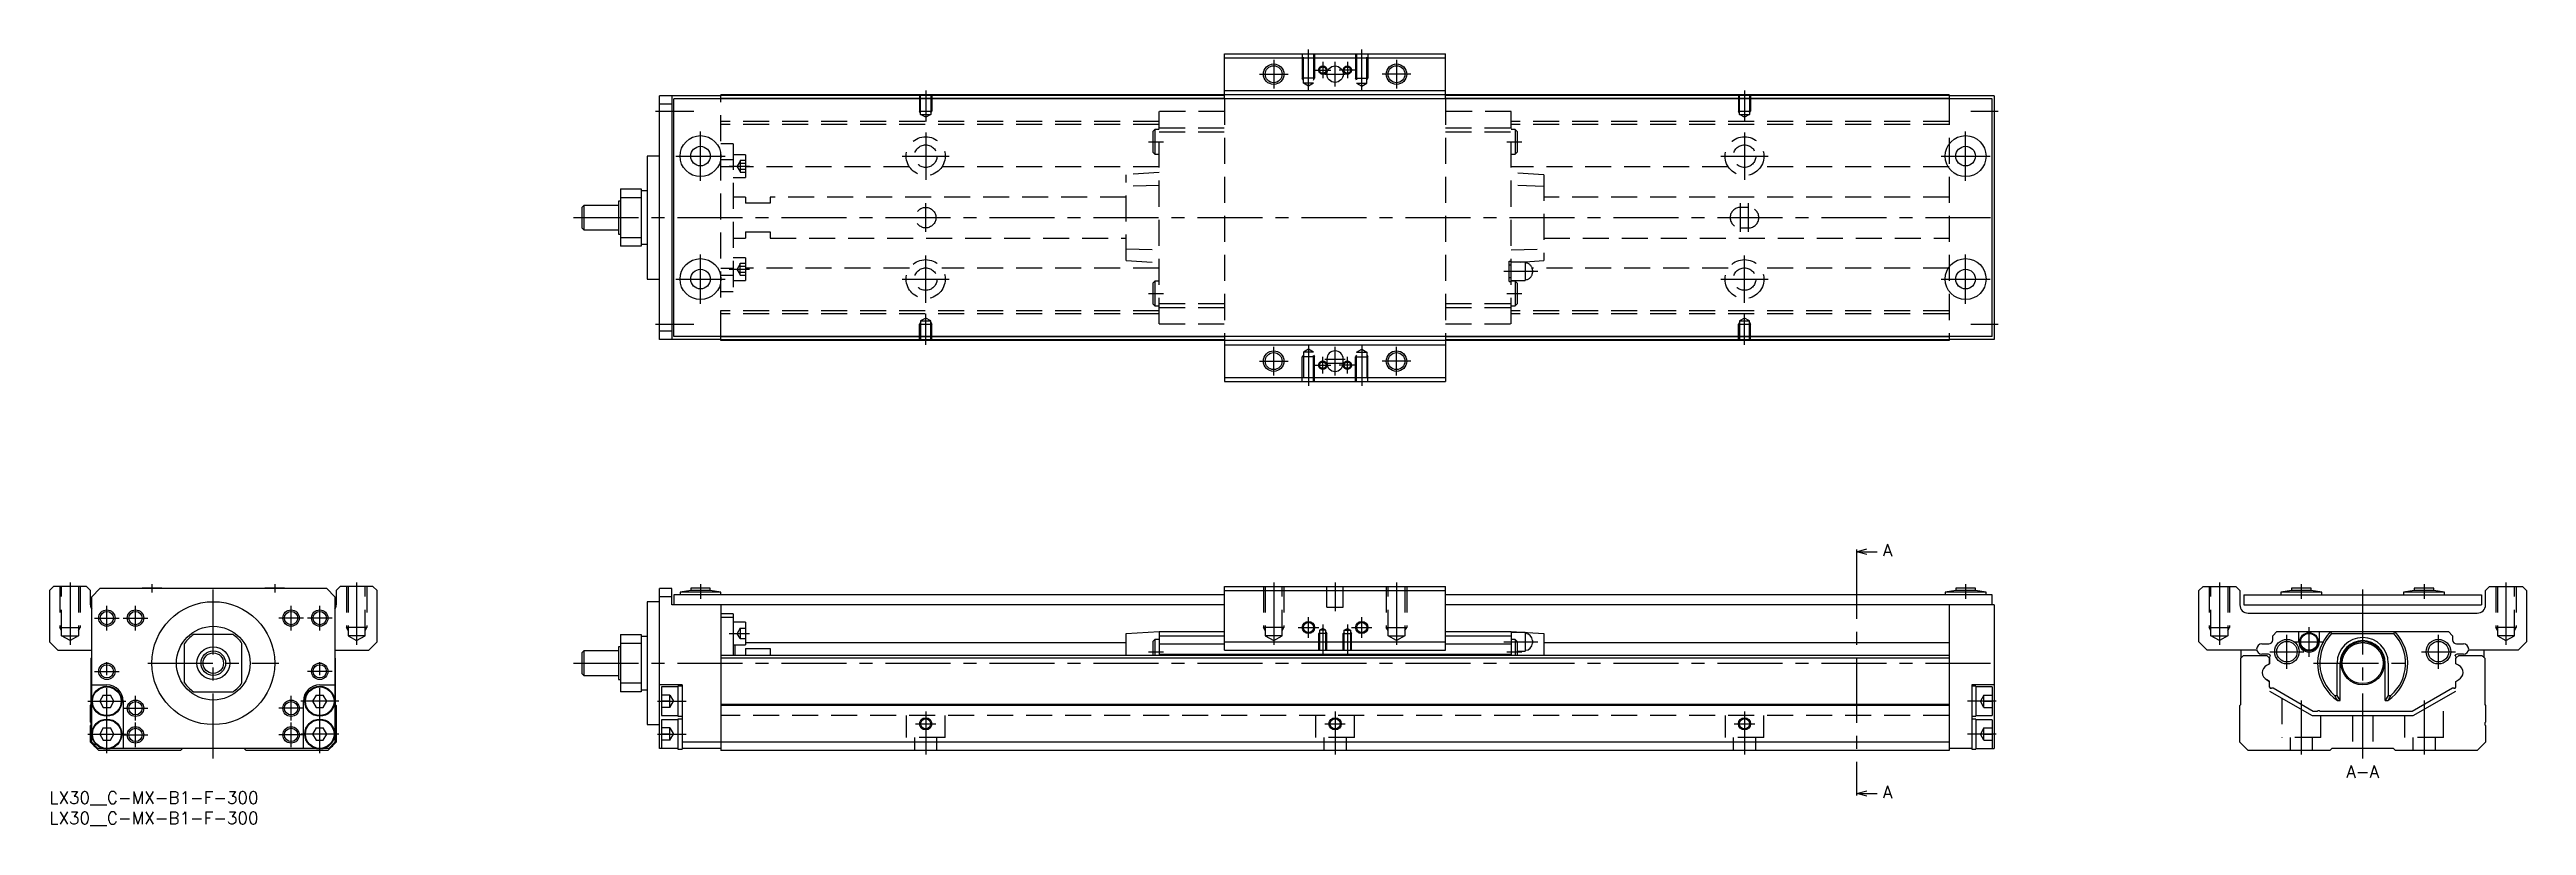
# Model space of a CAD drawing. Extents: x 0 to 605, y -8 to 181.
import ezdxf

# ---------------------------------------------------------------- set-up
doc = ezdxf.new("R2010")
doc.units = 0
doc.header["$LTSCALE"] = 0.5
doc.linetypes.add('CENTER', pattern=[50.8, 31.75, -6.35, 6.35, -6.35])
doc.linetypes.add('DASHED', pattern=[19.05, 12.7, -6.35])
for name, color, linetype in [('MSM_CENTER', 1, 'CENTER'), ('MSM_CONTINUOUS', 7, 'CONTINUOUS'), ('MSM_DASHED', 4, 'DASHED'), ('MSM_NARROW', 5, 'CONTINUOUS'), ('MSM_PART_NUMBER', 7, 'CONTINUOUS')]:
    doc.layers.add(name, color=color, linetype=linetype)
doc.styles.get("Standard").update_dxf_attribs({"font": 'txt.shx', "height": 3, "bigfont": 'bigfont.shx'})

# ---------------------------------------------------------------- blocks, each defined once
blk = doc.blocks.new('*U2')
at = {"layer": 'MSM_PART_NUMBER'}
blk.add_text('LX30__C-MX-B1-F-300', height=3, dxfattribs=at).set_placement((0, -3))
blk = doc.blocks.new('*U3')
at = {"layer": 'MSM_PART_NUMBER'}
blk.add_text('LX30__C-MX-B1-F-300', height=3, dxfattribs=at).set_placement((0, -8))

msp = doc.modelspace()

# ---------------------------------------------------------------- linework, layer by layer
at = {"layer": 'MSM_CENTER'}
for p, q in [((299, 178.5), (299, 171.5)), ((307.5, 171.09), (307.5, 181)), ((309, 176), (313, 176)), ((311, 178), (311, 174)), ((314, 172), (314, 178)), ((319, 176), (315, 176)), ((317, 178), (317, 174)), ((320.5, 171.09), (320.5, 181)), ((329, 178.5), (329, 171.5)), ((214, 171), (214, 163.49)), ((295.5, 175), (302.5, 175)), ((311.5, 175), (316.5, 175)), ((332.5, 175), (325.5, 175)), ((414, 171), (414, 163.49)), ((148, 166), (157.4, 166)), ((469.25, 166), (476, 166)), ((159, 149), (159, 161)), ((214, 160.75), (214, 149.25)), ((268.43, 158.5), (272.08, 158.5)), ((355.93, 158.5), (359.58, 158.5)), ((414, 160.75), (414, 149.25)), ((468, 149), (468, 161)), ((153, 155), (165, 155)), ((166, 152.55), (171, 152.55)), ((208.25, 155), (219.75, 155)), ((408.25, 155), (419.75, 155)), ((462, 155), (474, 155)), ((128, 140), (477, 140)), ((214, 136.5), (214, 143.5)), ((413, 136.5), (413, 143.5)), ((415, 136.5), (415, 143.5)), ((159, 119), (159, 131)), ((166, 127.44), (171, 127.44)), ((214, 119.25), (214, 130.75)), ((414, 119.25), (414, 130.75)), ((468, 119), (468, 131)), ((153, 125), (165, 125)), ((208.25, 125), (219.75, 125)), ((268.43, 121.5), (272.08, 121.5)), ((355.22, 126.9), (363.49, 126.9)), ((355.93, 121.5), (359.58, 121.5)), ((408.25, 125), (419.75, 125)), ((462, 125), (474, 125)), ((214, 109), (214, 116.51)), ((414, 109), (414, 116.51)), ((148, 114), (157.4, 114)), ((307.5, 108.91), (307.5, 99)), ((320.5, 108.91), (320.5, 99)), ((469.25, 114), (476, 114)), ((295.5, 105), (302.5, 105)), ((299, 101.5), (299, 108.5)), ((309, 104), (313, 104)), ((311, 102), (311, 106)), ((311.5, 105.5), (316.5, 105.5)), ((311.5, 104.5), (316.5, 104.5)), ((314, 101.5), (314, 108.5)), ((319, 104), (315, 104)), ((317, 102), (317, 106)), ((332.5, 105), (325.5, 105)), ((329, 101.5), (329, 108.5)), ((441.37, 58), (441.37, 0)), ((5, 51), (5, 35.81)), ((25, 50.6), (25, 48.5)), ((40, 8), (40, 51.5)), ((55, 50.6), (55, 48.5)), ((75, 51), (75, 35.81)), ((159, 50.6), (159, 47)), ((299, 51), (299, 35.81)), ((314, 51), (314, 44)), ((329, 51), (329, 35.81)), ((468, 50.6), (468, 47)), ((530, 51), (530, 35.81)), ((550, 50.6), (550, 47)), ((565, 8), (565, 51.5)), ((580, 50.6), (580, 47)), ((600, 51), (600, 35.81)), ((14, 39.3), (14, 45.3)), ((21, 39.3), (21, 45.3)), ((59, 39.3), (59, 45.3)), ((66, 39.3), (66, 45.3)), ((307.5, 37.5), (307.5, 42.5)), ((320.5, 37.5), (320.5, 42.5)), ((11, 42.3), (17, 42.3)), ((18, 42.3), (24, 42.3)), ((62, 42.3), (56, 42.3)), ((69, 42.3), (63, 42.3)), ((166, 38.55), (171, 38.55)), ((305, 40), (310, 40)), ((311, 40.76), (311, 33.5)), ((317, 40.76), (317, 33.5)), ((318, 40), (323, 40)), ((355.22, 36.5), (363.49, 36.5)), ((546.5, 29.95), (546.5, 38.25)), ((548.27, 36.5), (555.52, 36.5)), ((551.9, 32.88), (551.9, 40.12)), ((583.5, 29.95), (583.5, 38.25)), ((14, 9.35), (14, 32.3)), ((24, 31.3), (56, 31.3)), ((66, 9.35), (66, 32.3)), ((128, 31.3), (477, 31.3)), ((268.43, 34.1), (272.08, 34.1)), ((355.93, 34.1), (359.58, 34.1)), ((542.35, 34.1), (550.65, 34.1)), ((553, 31.3), (577, 31.3)), ((579.35, 34.1), (587.65, 34.1)), ((11, 29.3), (17, 29.3)), ((69, 29.3), (63, 29.3)), ((9.35, 22), (18.65, 22)), ((18, 20.3), (24, 20.3)), ((21, 17.3), (21, 23.3)), ((62, 20.3), (56, 20.3)), ((59, 17.3), (59, 23.3)), ((70.65, 22), (61.35, 22)), ((148.5, 22), (155.5, 22)), ((214, 19.5), (214, 9)), ((314, 19.5), (314, 9)), ((414, 19.5), (414, 9)), ((475.5, 22), (468.5, 22)), ((550, 22.18), (550, 9)), ((580, 22.18), (580, 9)), ((9.35, 14), (18.65, 14)), ((18, 13.8), (24, 13.8)), ((21, 10.8), (21, 16.8)), ((62, 13.8), (56, 13.8)), ((59, 10.8), (59, 16.8)), ((70.65, 14), (61.35, 14)), ((148.5, 14), (155.5, 14)), ((211.5, 16.5), (216.5, 16.5)), ((311.5, 16.5), (316.5, 16.5)), ((411.5, 16.5), (416.5, 16.5)), ((475.5, 14), (468.5, 14))]:
    msp.add_line(p, q, dxfattribs=at)
at = {"layer": 'MSM_CONTINUOUS'}
for p, q in [((287, 169), (287, 180)), ((287, 180), (341, 180)), ((287, 179), (341, 179)), ((341, 169), (341, 180)), ((164, 169.7), (149, 169.7)), ((149, 110.3), (149, 169.7)), ((152, 169.7), (152, 110.3)), ((464, 170), (164, 170)), ((164, 169), (164, 170)), ((287, 169.8), (164, 169.8)), ((287, 171), (341, 171)), ((464, 169.8), (341, 169.8)), ((464, 170), (464, 169)), ((475, 169.7), (464, 169.7)), ((475, 169.7), (475, 110.3)), ((152, 167.7), (149, 167.7)), ((152.5, 111), (152.5, 169)), ((474.5, 169), (152.5, 169)), ((287, 169.1), (164, 169.1)), ((464, 169.1), (341, 169.1)), ((474.5, 111), (474.5, 169)), ((146, 155), (146, 125)), ((149, 155), (146, 155)), ((139.5, 147), (144.5, 147)), ((139.5, 147), (139.5, 133)), ((144.5, 147), (144.5, 133)), ((146, 146.5), (144.5, 146.5)), ((130.5, 143), (130, 142.5)), ((130, 142.5), (130, 137.5)), ((130.5, 143), (130.5, 137)), ((139, 143), (130.5, 143)), ((139, 144), (139, 136)), ((139.5, 144), (139, 144)), ((144.5, 144.82), (139.5, 144.82)), ((130, 137.5), (130.5, 137)), ((130.5, 137), (139, 137)), ((139, 136), (139.5, 136)), ((139.5, 135.18), (144.5, 135.18)), ((144.5, 133.5), (146, 133.5)), ((144.5, 133), (139.5, 133)), ((146, 125), (149, 125)), ((152, 112.3), (149, 112.3)), ((164, 110.3), (149, 110.3)), ((474.5, 111), (152.5, 111)), ((164, 110), (164, 111)), ((287, 110.9), (164, 110.9)), ((287, 110.2), (164, 110.2)), ((464, 110), (164, 110)), ((287, 111), (287, 100)), ((287, 109), (341, 109)), ((341, 111), (341, 100)), ((464, 110.9), (341, 110.9)), ((464, 110.2), (341, 110.2)), ((464, 111), (464, 110)), ((475, 110.3), (464, 110.3)), ((312, 105.5), (312, 104.5)), ((316, 104.5), (316, 105.5)), ((287, 101), (341, 101)), ((287, 100), (341, 100)), ((441.37, 58.5), (443.87, 59.17)), ((441.37, 59), (441.37, 58)), ((443.87, 57.83), (441.37, 58.5)), ((441.37, 58.5), (446.38, 58.5)), ((1, 50), (0, 49)), ((0, 49), (0, 36.5)), ((9, 50), (1, 50)), ((10, 49), (9, 50)), ((10, 45.5), (10, 49)), ((12.3, 49.5), (10.3, 47.5)), ((67.7, 49.5), (12.3, 49.5)), ((22.6, 49.6), (22.6, 49.5)), ((27.4, 49.6), (22.6, 49.6)), ((27.4, 49.5), (27.4, 49.6)), ((52.6, 49.6), (52.6, 49.5)), ((57.4, 49.6), (52.6, 49.6)), ((57.4, 49.5), (57.4, 49.6)), ((69.7, 47.5), (67.7, 49.5)), ((71, 50), (70, 49)), ((70, 49), (70, 45.5)), ((79, 50), (71, 50)), ((80, 49), (79, 50)), ((80, 36.5), (80, 49)), ((149, 10.5), (149, 49.5)), ((152, 49.5), (149, 49.5)), ((152, 45.5), (152, 49.5)), ((156.6, 49), (154, 48.6)), ((154, 48.6), (154, 48)), ((164, 48.6), (154, 48.6)), ((156.6, 49.6), (156.6, 49)), ((161.4, 49.6), (156.6, 49.6)), ((161.4, 49), (156.6, 49)), ((161.4, 49), (161.4, 49.6)), ((164, 48.6), (161.4, 49)), ((164, 48), (164, 48.6)), ((287, 50), (341, 50)), ((287, 34.5), (287, 50)), ((287, 49), (341, 49)), ((341, 34.5), (341, 50)), ((465.6, 49), (463, 48.6)), ((463, 48.6), (463, 48)), ((473, 48.6), (463, 48.6)), ((465.6, 49.6), (465.6, 49)), ((470.4, 49.6), (465.6, 49.6)), ((470.4, 49), (465.6, 49)), ((470.4, 49), (470.4, 49.6)), ((473, 48.6), (470.4, 49)), ((473, 48), (473, 48.6)), ((525, 49), (526, 50)), ((525, 36.5), (525, 49)), ((526, 50), (534, 50)), ((534, 50), (535, 49)), ((535, 49), (535, 45.5)), ((547.6, 49), (545, 48.6)), ((545, 48.6), (545, 48)), ((555, 48.6), (545, 48.6)), ((552.4, 49.6), (547.6, 49.6)), ((547.6, 49.6), (547.6, 49)), ((552.4, 49), (547.6, 49)), ((552.4, 49), (552.4, 49.6)), ((555, 48.6), (552.4, 49)), ((555, 48), (555, 48.6)), ((577.6, 49), (575, 48.6)), ((585, 48.6), (575, 48.6)), ((575, 48.6), (575, 48)), ((582.4, 49.6), (577.6, 49.6)), ((577.6, 49.6), (577.6, 49)), ((582.4, 49), (577.6, 49)), ((582.4, 49), (582.4, 49.6)), ((585, 48.6), (582.4, 49)), ((585, 48), (585, 48.6)), ((595, 49), (596, 50)), ((595, 45.5), (595, 49)), ((596, 50), (604, 50)), ((604, 50), (605, 49)), ((605, 49), (605, 36.5)), ((10.3, 12), (10.3, 47.5)), ((69.7, 47.5), (69.7, 12)), ((149, 46.3), (146, 46.3)), ((146, 46.3), (146, 16.3)), ((152, 47.5), (149, 47.5)), ((287, 45.5), (152, 45.5)), ((152.5, 48), (152.5, 45.5)), ((287, 48), (152.5, 48)), ((164, 45.5), (164, 10)), ((167, 43.3), (164, 43.3)), ((167, 42.45), (164, 42.45)), ((167, 43.3), (167, 33.2)), ((474.5, 48), (341, 48)), ((475, 45.5), (341, 45.5)), ((464, 45.5), (464, 10)), ((474.5, 45.5), (474.5, 48)), ((475, 45.5), (475, 10.5)), ((536, 48), (594, 48)), ((536, 48), (536, 45.5)), ((536, 45.5), (594, 45.5)), ((537, 43.5), (593, 43.5)), ((594, 48), (594, 45.5)), ((0, 36.5), (2, 34.5)), ((44.82, 38.3), (35.18, 38.3)), ((78, 34.5), (80, 36.5)), ((139.5, 38.3), (144.5, 38.3)), ((139.5, 38.3), (139.5, 24.3)), ((144.5, 38.3), (144.5, 24.3)), ((146, 37.8), (144.5, 37.8)), ((170, 41.3), (167, 41.3)), ((170, 41.3), (170, 35.8)), ((263, 38.5), (271, 39)), ((263, 33.2), (263, 38.5)), ((270, 37.1), (269.5, 36.6)), ((269.5, 36.6), (269.5, 33.2)), ((271, 37.1), (270, 37.1)), ((270, 37.1), (270, 33.2)), ((271, 39), (287, 39)), ((271, 39), (271, 33.2)), ((271, 38), (287, 38)), ((287, 36.5), (341, 36.5)), ((341, 39), (357, 39)), ((341, 38), (357, 38)), ((357, 39), (365, 38.5)), ((357, 39), (357, 33.2)), ((360.45, 38.75), (357, 38.75)), ((358, 37.1), (357, 37.1)), ((358.5, 36.6), (358, 37.1)), ((358, 37.1), (358, 33.2)), ((358.5, 36.6), (358.5, 33.2)), ((360.45, 38.75), (360.45, 34.25)), ((362.2, 36.8), (362.2, 36.2)), ((365, 38.5), (365, 33.2)), ((527, 34.5), (525, 36.5)), ((543.05, 38), (544.05, 39)), ((543.05, 37), (543.05, 38)), ((544.05, 39), (585.95, 39)), ((549.4, 36.5), (549.4, 39)), ((554.4, 39), (554.4, 36.5)), ((557.14, 39), (557.4, 38.5)), ((557.4, 38.5), (572.6, 38.5)), ((572.6, 38.5), (572.86, 39)), ((585.95, 39), (586.95, 38)), ((586.95, 38), (586.95, 37)), ((605, 36.5), (603, 34.5)), ((2, 34.5), (10.3, 34.5)), ((10.2, 32.5), (10.3, 32.6)), ((10.2, 21.2), (10.2, 32.5)), ((33, 26.48), (33, 36.12)), ((47, 26.48), (47, 36.12)), ((69.7, 34.5), (78, 34.5)), ((69.7, 32.6), (69.8, 32.5)), ((69.8, 32.5), (69.8, 21.2)), ((130.5, 34.3), (130, 33.8)), ((130, 33.8), (130, 28.8)), ((139, 34.3), (130.5, 34.3)), ((130.5, 34.3), (130.5, 28.3)), ((139.5, 35.3), (139, 35.3)), ((139, 35.3), (139, 27.3)), ((144.5, 36.12), (139.5, 36.12)), ((464, 33.2), (164, 33.2)), ((464, 32.5), (164, 32.5)), ((167, 35.8), (170, 35.8)), ((167.5, 33.2), (167.5, 35.8)), ((170, 36.3), (263, 36.3)), ((170, 34.87), (176, 34.87)), ((170, 34.87), (170, 33.2)), ((176, 34.87), (176, 33.2)), ((271, 36), (287, 36)), ((271, 33.5), (357, 33.5)), ((287, 34.5), (341, 34.5)), ((341, 36), (357, 36)), ((358.5, 34.25), (360.45, 34.25)), ((365, 36.3), (464, 36.3)), ((539.13, 34.5), (527, 34.5)), ((535.2, 32.5), (535.9, 33.2)), ((535.2, 21.2), (535.2, 32.5)), ((535.3, 32.6), (535.3, 34.5)), ((535.9, 33.2), (541.55, 33.2)), ((540.35, 36), (542.05, 36)), ((541.75, 33.5), (540.35, 33.5)), ((542.25, 31.15), (541.5, 30.72)), ((541.55, 33.2), (542.25, 32.5)), ((541.55, 33.2), (542.25, 32.5)), ((541.6, 30.78), (542.25, 31.15)), ((542.2, 32.55), (542.2, 32.7)), ((542.25, 32.5), (542.2, 32.55)), ((542.25, 31.15), (542.25, 32.5)), ((542.25, 32.5), (542.25, 31.15)), ((558.74, 23.45), (558.74, 31.3)), ((559.5, 22.2), (559.5, 31.3)), ((570.5, 22.2), (570.5, 31.3)), ((571.26, 31.3), (571.26, 23.45)), ((587.75, 32.5), (588.45, 33.2)), ((587.75, 32.5), (588.45, 33.2)), ((587.75, 31.15), (587.75, 32.5)), ((588.4, 30.78), (587.75, 31.15)), ((587.8, 32.7), (587.8, 32.55)), ((587.95, 36), (589.65, 36)), ((589.65, 33.5), (588.25, 33.5)), ((588.4, 30.78), (588.49, 30.73)), ((588.45, 33.2), (594.1, 33.2)), ((603, 34.5), (590.87, 34.5)), ((594.1, 33.2), (594.8, 32.5)), ((594.7, 32.6), (594.7, 34.5)), ((594.8, 32.5), (594.8, 21.2)), ((10.3, 26), (14, 26)), ((35.18, 24.3), (44.82, 24.3)), ((66, 26), (69.7, 26)), ((130, 28.8), (130.5, 28.3)), ((130.5, 28.3), (139, 28.3)), ((139, 27.3), (139.5, 27.3)), ((139.5, 26.48), (144.5, 26.48)), ((144.5, 24.3), (139.5, 24.3)), ((144.5, 24.8), (146, 24.8)), ((154.5, 26), (149, 26)), ((153.5, 25.5), (149.5, 25.5)), ((149.5, 25.5), (149.5, 18.5)), ((154.5, 25.65), (153.5, 25.65)), ((153.5, 25.65), (153.5, 18.35)), ((154.5, 26), (154.5, 10.35)), ((475, 26), (469.5, 26)), ((469.5, 26), (469.5, 10.35)), ((470.5, 25.65), (469.5, 25.65)), ((470.5, 25.65), (470.5, 18.35)), ((474.5, 25.5), (470.5, 25.5)), ((474.5, 25.5), (474.5, 18.5)), ((542.25, 26.85), (541.5, 27.28)), ((541.6, 27.22), (542.25, 26.85)), ((542.25, 25.45), (542.25, 26.85)), ((542.25, 24.5), (552.64, 18.5)), ((543.1, 25.16), (542.7, 25.16)), ((552.91, 19.5), (543.1, 25.16)), ((586.9, 25.16), (577.09, 19.5)), ((577.36, 18.5), (587.75, 24.5)), ((587.3, 25.16), (586.9, 25.16)), ((587.75, 26.85), (588.5, 27.28)), ((587.75, 25.45), (587.75, 26.85)), ((10, 21), (10.2, 21.2)), ((10, 16.9), (10, 21)), ((13.13, 23.5), (12.27, 22)), ((12.27, 22), (13.13, 20.5)), ((13.13, 23.5), (14.87, 23.5)), ((13.13, 20.5), (14.87, 20.5)), ((15.73, 22), (14.87, 23.5)), ((14.87, 20.5), (15.73, 22)), ((18, 22), (18, 10.5)), ((62, 10.5), (62, 22)), ((65.13, 23.5), (64.27, 22)), ((64.27, 22), (65.13, 20.5)), ((65.13, 23.5), (66.87, 23.5)), ((65.13, 20.5), (66.87, 20.5)), ((67.73, 22), (66.87, 23.5)), ((66.87, 20.5), (67.73, 22)), ((69.8, 21.2), (70, 21)), ((70, 21), (70, 12)), ((149.5, 18.5), (153.5, 18.5)), ((153.5, 18.35), (154.5, 18.35)), ((464, 21.2), (164, 21.2)), ((464, 21), (164, 21)), ((469.5, 18.35), (470.5, 18.35)), ((470.5, 18.5), (474.5, 18.5)), ((535, 21), (535.2, 21.2)), ((535, 12), (535, 21)), ((552.64, 18.5), (577.36, 18.5)), ((553.85, 19.5), (552.91, 19.5)), ((577.09, 19.5), (554.65, 19.5)), ((558.07, 23.45), (558.74, 23.45)), ((559.5, 22.2), (558.74, 23.45)), ((558.82, 22.2), (559.5, 22.2)), ((571.26, 23.45), (570.5, 22.2)), ((570.5, 22.2), (571.18, 22.2)), ((571.26, 23.45), (571.93, 23.45)), ((594.8, 21.2), (595, 21)), ((595, 21), (595, 16.9)), ((10, 12), (10, 16.1)), ((13.13, 15.5), (12.27, 14)), ((12.27, 14), (13.13, 12.5)), ((13.13, 15.5), (14.87, 15.5)), ((13.13, 12.5), (14.87, 12.5)), ((15.73, 14), (14.87, 15.5)), ((14.87, 12.5), (15.73, 14)), ((65.13, 15.5), (64.27, 14)), ((64.27, 14), (65.13, 12.5)), ((65.13, 15.5), (66.87, 15.5)), ((65.13, 12.5), (66.87, 12.5)), ((67.73, 14), (66.87, 15.5)), ((66.87, 12.5), (67.73, 14)), ((146, 16.3), (149, 16.3)), ((153.5, 17.5), (149.5, 17.5)), ((149.5, 17.5), (149.5, 10.5)), ((154.5, 17.65), (153.5, 17.65)), ((153.5, 17.65), (153.5, 10.35)), ((470.5, 17.65), (469.5, 17.65)), ((470.5, 17.65), (470.5, 10.35)), ((474.5, 17.5), (470.5, 17.5)), ((474.5, 17.5), (474.5, 10.5)), ((595, 16.1), (595, 12)), ((12, 10), (10, 12)), ((11.8, 10.5), (10.3, 12)), ((12.96, 10.5), (11.8, 10.5)), ((32, 10), (12, 10)), ((64.96, 10.5), (15.04, 10.5)), ((32.5, 10.5), (32, 10)), ((48, 10), (47.5, 10.5)), ((68, 10), (48, 10)), ((68.2, 10.5), (67.04, 10.5)), ((70, 12), (68, 10)), ((69.7, 12), (68.2, 10.5)), ((153.5, 10.5), (149, 10.5)), ((153.5, 10.35), (154.5, 10.35)), ((464, 12), (154.5, 12)), ((164, 10.5), (154.5, 10.5)), ((464, 10), (164, 10)), ((469.5, 10.5), (464, 10.5)), ((469.5, 10.35), (470.5, 10.35)), ((470.5, 10.5), (475, 10.5)), ((537, 10), (535, 12)), ((557, 10), (537, 10)), ((557.5, 10.5), (557, 10)), ((572.5, 10.5), (557.5, 10.5)), ((573, 10), (572.5, 10.5)), ((593, 10), (573, 10)), ((595, 12), (593, 10)), ((441.37, -0.5), (443.87, 0.17)), ((441.37, 0), (441.37, -1)), ((443.87, -1.17), (441.37, -0.5)), ((441.37, -0.5), (446.38, -0.5))]:
    msp.add_line(p, q, dxfattribs=at)
for centre, radius in [((299, 175), 2.07), ((314, 175), 2), ((329, 175), 2.07), ((159, 155), 5), ((159, 155), 2.4), ((468, 155), 5), ((468, 155), 2.4), ((159, 125), 5), ((159, 125), 2.4), ((468, 125), 5), ((468, 125), 2.4), ((299, 105), 2.07), ((329, 105), 2.07), ((14, 42.3), 1.62), ((21, 42.3), 1.62), ((40, 31.3), 15), ((59, 42.3), 1.62), ((66, 42.3), 1.62), ((40, 31.3), 9), ((307.5, 40), 1.23), ((320.5, 40), 1.23), ((546.5, 34.1), 3), ((546.5, 34.1), 2.5), ((551.9, 36.5), 2.25), ((551.9, 36.5), 2.05), ((565, 31.3), 5.3), ((565, 31.3), 5), ((583.5, 34.1), 3), ((583.5, 34.1), 2.5), ((14, 29.3), 1.62), ((40, 31.3), 4), ((40, 31.3), 3), ((40, 31.3), 2.5), ((66, 29.3), 1.62), ((14, 22), 3.65), ((14, 22), 3.5), ((66, 22), 3.65), ((66, 22), 3.5), ((21, 20.3), 1.62), ((59, 20.3), 1.62), ((14, 14), 3.65), ((14, 14), 3.5), ((21, 13.8), 1.62), ((59, 13.8), 1.62), ((66, 14), 3.65), ((66, 14), 3.5), ((214, 16.5), 1.23), ((314, 16.5), 1.23), ((414, 16.5), 1.23)]:
    msp.add_circle(centre, radius, dxfattribs=at)
for centre, radius, start, end in [((314, 105.5), 2, 0, 180), ((314, 104.5), 2, 180, 0), ((12, 45.5), 2, 180, 211.78833), ((68, 45.5), 2, 328.21167, 0), ((537, 45.5), 2, 180, 270), ((593, 45.5), 2, 270, 0), ((40, 31.3), 8.5, 124.56032, 145.43968), ((40, 31.3), 8.5, 34.56032, 55.43968), ((360.45, 36.8), 1.75, 0, 90), ((542.05, 37), 1, 270, 0), ((551.9, 36.5), 2.5, 180, 0), ((565, 31.3), 11, 135.573, 235.81959), ((565, 31.3), 10.47, 136.57129, 228.55525), ((565, 31.3), 6.26, 0, 180), ((565, 31.3), 5.5, 0, 180), ((565, 31.3), 11, 304.18041, 44.427), ((565, 31.3), 10.47, 311.44475, 43.42871), ((587.95, 37), 1, 180, 270), ((360.45, 36.2), 1.75, 270, 0), ((540.35, 34.75), 1.25, 90, 270), ((542.65, 28.85), 2.2, 121.45533, 176.01903), ((542.65, 28.85), 2.2, 121.38869, 134.53306), ((541.75, 32.5), 1, 41.23398, 90), ((542.7, 32.7), 0.5, 113.32535, 180), ((588.25, 32.5), 1, 90, 138.76602), ((587.3, 32.7), 0.5, 0, 66.67465), ((587.35, 28.85), 2.2, 3.98097, 61.45517), ((589.65, 34.75), 1.25, 270, 90), ((14, 22), 4, 0, 90), ((40, 31.3), 8.5, 214.56032, 235.43968), ((40, 31.3), 8.5, 304.56032, 325.43968), ((66, 22), 4, 90, 180), ((542.65, 29.15), 2.2, 183.98097, 241.45517), ((542.7, 25.66), 0.5, 205.84193, 270), ((587.3, 25.66), 0.5, 270, 334.15807), ((587.35, 29.15), 2.2, 301.45533, 356.01903), ((554.25, 19.2), 0.5, 36.8699, 143.1301), ((566, 27.35), 8.83, 206.14749, 215.62533), ((564, 27.35), 8.84, 324.37545, 333.85173), ((9.7, 16.5), 0.5, 306.8699, 53.1301), ((595.3, 16.5), 0.5, 126.8699, 233.1301), ((12.3, 12.5), 2, 216.8699, 233.1301), ((67.7, 12.5), 2, 306.8699, 323.1301)]:
    msp.add_arc(centre, radius, start, end, dxfattribs=at)
at = {"layer": 'MSM_DASHED'}
for p, q in [((306, 180), (306, 174)), ((306.27, 172.8), (306.27, 180)), ((308.73, 180), (308.73, 172.8)), ((309, 180), (309, 174)), ((319, 180), (319, 174)), ((319.27, 180), (319.27, 172.8)), ((321.73, 172.8), (321.73, 180)), ((322, 180), (322, 174)), ((212.5, 170), (212.5, 166)), ((212.77, 165.2), (212.77, 170)), ((215.23, 170), (215.23, 165.2)), ((215.5, 170), (215.5, 166)), ((309, 174), (306, 174)), ((306.27, 173.53), (306, 174)), ((308.73, 172.8), (306.27, 172.8)), ((307.5, 172.09), (306.27, 172.8)), ((308.73, 172.8), (307.5, 172.09)), ((308.73, 173.53), (309, 174)), ((319, 174), (322, 174)), ((319.27, 173.53), (319, 174)), ((319.27, 172.8), (321.73, 172.8)), ((319.27, 172.8), (320.5, 172.09)), ((320.5, 172.09), (321.73, 172.8)), ((321.73, 173.53), (322, 174)), ((412.5, 170), (412.5, 166)), ((412.77, 165.2), (412.77, 170)), ((415.23, 170), (415.23, 165.2)), ((415.5, 170), (415.5, 166)), ((164, 111), (164, 169)), ((271, 163.45), (164, 163.45)), ((212.77, 165.53), (212.5, 166)), ((212.5, 166), (215.5, 166)), ((212.77, 165.2), (215.23, 165.2)), ((214, 164.49), (212.77, 165.2)), ((215.23, 165.2), (214, 164.49)), ((215.23, 165.53), (215.5, 166)), ((287, 165.9), (271, 165.9)), ((271, 114.1), (271, 165.9)), ((287, 169), (287, 111)), ((341, 169), (341, 111)), ((357, 165.9), (341, 165.9)), ((357, 114.1), (357, 165.9)), ((464, 163.45), (357, 163.45)), ((412.77, 165.53), (412.5, 166)), ((412.5, 166), (415.5, 166)), ((412.77, 165.2), (415.23, 165.2)), ((414, 164.49), (412.77, 165.2)), ((415.23, 165.2), (414, 164.49)), ((415.23, 165.53), (415.5, 166)), ((464, 169), (464, 111)), ((271, 162.75), (164, 162.75)), ((167, 158), (164, 158)), ((167, 158), (167, 122)), ((270, 161.5), (269.5, 161)), ((269.5, 161), (269.5, 156)), ((270, 161.5), (270, 155.5)), ((271, 161.5), (270, 161.5)), ((271, 161.95), (287, 161.95)), ((271, 160.95), (287, 160.95)), ((341, 161.95), (357, 161.95)), ((341, 160.95), (357, 160.95)), ((464, 162.75), (357, 162.75)), ((358, 161.5), (357, 161.5)), ((358.5, 161), (358, 161.5)), ((358, 161.5), (358, 155.5)), ((358.5, 161), (358.5, 156)), ((167, 154.13), (164, 154.13)), ((167, 152.38), (164, 152.38)), ((170, 155.3), (167, 155.3)), ((168.7, 153.8), (167.98, 152.55)), ((168.7, 151.3), (167.98, 152.55)), ((168.7, 154), (170, 154)), ((168.7, 154), (168.7, 151.11)), ((168.7, 153.28), (170, 153.28)), ((168.7, 151.83), (170, 151.83)), ((170, 155.3), (170, 149.8)), ((210.05, 152.36), (170, 152.36)), ((271, 152.36), (217.95, 152.36)), ((269.5, 156), (270, 155.5)), ((270, 155.5), (271, 155.5)), ((357, 155.5), (358, 155.5)), ((410.05, 152.36), (357, 152.36)), ((358, 155.5), (358.5, 156)), ((464, 152.36), (417.95, 152.36)), ((167, 149.8), (170, 149.8)), ((168.7, 151.11), (170, 151.11)), ((271, 151), (263, 150.47)), ((263, 129.53), (263, 150.47)), ((271, 147.86), (263, 147.6)), ((365, 150.47), (357, 151)), ((365, 147.6), (357, 147.86)), ((365, 150.47), (365, 129.53)), ((170, 145), (167, 145)), ((170, 145), (170, 143.5)), ((176, 143.5), (170, 143.5)), ((176, 145), (176, 143.5)), ((263, 145), (176, 145)), ((464, 145), (365, 145)), ((415, 142.5), (413, 142.5)), ((167, 135), (170, 135)), ((170, 136.5), (176, 136.5)), ((170, 136.5), (170, 135)), ((176, 136.5), (176, 135)), ((176, 135), (263, 135)), ((365, 135), (464, 135)), ((413, 137.5), (415, 137.5)), ((167, 127.62), (164, 127.62)), ((170, 130.19), (167, 130.19)), ((168.7, 128.69), (167.98, 127.44)), ((168.7, 126.19), (167.98, 127.44)), ((168.7, 128.89), (170, 128.89)), ((168.7, 126), (168.7, 128.89)), ((168.7, 128.17), (170, 128.17)), ((170, 130.19), (170, 124.69)), ((210.05, 127.64), (170, 127.64)), ((271, 127.64), (217.95, 127.64)), ((263, 132.4), (271, 132.14)), ((263, 129.53), (271, 129)), ((356.5, 129.4), (357, 129.4)), ((356.5, 124.4), (356.5, 129.4)), ((357, 128.4), (356.5, 128.4)), ((357, 132.14), (365, 132.4)), ((360.45, 129.15), (357, 129.15)), ((359.26, 129.15), (365, 129.53)), ((360.45, 129.15), (360.45, 124.65)), ((410.05, 127.64), (362.14, 127.64)), ((362.2, 127.2), (362.2, 126.6)), ((464, 127.64), (417.95, 127.64)), ((167, 125.87), (164, 125.87)), ((164, 122), (167, 122)), ((167, 124.69), (170, 124.69)), ((168.7, 126.72), (170, 126.72)), ((168.7, 126), (170, 126)), ((270, 124.5), (269.5, 124)), ((269.5, 124), (269.5, 119)), ((270, 124.5), (270, 118.5)), ((271, 124.5), (270, 124.5)), ((356.5, 125.4), (357, 125.4)), ((356.5, 124.4), (357, 124.4)), ((357, 124.65), (360.45, 124.65)), ((358, 124.5), (357, 124.5)), ((358.5, 124), (358, 124.5)), ((358, 124.5), (358, 118.5)), ((358.5, 124), (358.5, 119)), ((271, 117.25), (164, 117.25)), ((271, 116.55), (164, 116.55)), ((214, 115.51), (212.77, 114.8)), ((215.23, 114.8), (214, 115.51)), ((269.5, 119), (270, 118.5)), ((270, 118.5), (271, 118.5)), ((271, 119.05), (287, 119.05)), ((271, 118.05), (287, 118.05)), ((341, 119.05), (357, 119.05)), ((341, 118.05), (357, 118.05)), ((357, 118.5), (358, 118.5)), ((464, 117.25), (357, 117.25)), ((464, 116.55), (357, 116.55)), ((358, 118.5), (358.5, 119)), ((414, 115.51), (412.77, 114.8)), ((415.23, 114.8), (414, 115.51)), ((212.77, 114.47), (212.5, 114)), ((212.5, 110), (212.5, 114)), ((212.5, 114), (215.5, 114)), ((212.77, 114.8), (212.77, 110)), ((212.77, 114.8), (215.23, 114.8)), ((215.23, 110), (215.23, 114.8)), ((215.23, 114.47), (215.5, 114)), ((215.5, 110), (215.5, 114)), ((271, 114.1), (287, 114.1)), ((341, 114.1), (357, 114.1)), ((412.77, 114.47), (412.5, 114)), ((412.5, 110), (412.5, 114)), ((412.5, 114), (415.5, 114)), ((412.77, 114.8), (412.77, 110)), ((412.77, 114.8), (415.23, 114.8)), ((415.23, 110), (415.23, 114.8)), ((415.23, 114.47), (415.5, 114)), ((415.5, 110), (415.5, 114)), ((306.27, 106.47), (306, 106)), ((309, 106), (306, 106)), ((306, 100), (306, 106)), ((307.5, 107.91), (306.27, 107.2)), ((306.27, 107.2), (306.27, 100)), ((308.73, 107.2), (306.27, 107.2)), ((308.73, 107.2), (307.5, 107.91)), ((308.73, 100), (308.73, 107.2)), ((308.73, 106.47), (309, 106)), ((309, 100), (309, 106)), ((319.27, 106.47), (319, 106)), ((319, 100), (319, 106)), ((319, 106), (322, 106)), ((319.27, 107.2), (320.5, 107.91)), ((319.27, 100), (319.27, 107.2)), ((319.27, 107.2), (321.73, 107.2)), ((320.5, 107.91), (321.73, 107.2)), ((321.73, 107.2), (321.73, 100)), ((321.73, 106.47), (322, 106)), ((322, 100), (322, 106)), ((2.5, 50), (2.5, 40)), ((2.93, 38), (2.93, 50)), ((7.07, 50), (7.07, 38)), ((7.5, 50), (7.5, 40)), ((72.5, 50), (72.5, 40)), ((72.93, 50), (72.93, 38)), ((77.07, 38), (77.07, 50)), ((77.5, 50), (77.5, 40)), ((296.5, 50), (296.5, 40)), ((296.93, 50), (296.93, 38)), ((301.07, 38), (301.07, 50)), ((301.5, 50), (301.5, 40)), ((312, 45), (312, 50)), ((316, 45), (316, 50)), ((326.5, 50), (326.5, 40)), ((326.93, 38), (326.93, 50)), ((331.07, 50), (331.07, 38)), ((331.5, 50), (331.5, 40)), ((527.5, 50), (527.5, 40)), ((527.93, 38), (527.93, 50)), ((532.07, 50), (532.07, 38)), ((532.5, 50), (532.5, 40)), ((597.5, 50), (597.5, 40)), ((597.93, 50), (597.93, 38)), ((602.07, 38), (602.07, 50)), ((602.5, 50), (602.5, 40)), ((312, 45), (316, 45)), ((2.5, 40), (7.5, 40)), ((2.93, 39.25), (2.5, 40)), ((5, 36.81), (2.93, 38)), ((2.93, 38), (7.07, 38)), ((7.07, 38), (5, 36.81)), ((7.07, 39.25), (7.5, 40)), ((77.5, 40), (72.5, 40)), ((72.93, 39.25), (72.5, 40)), ((72.93, 38), (75, 36.81)), ((77.07, 38), (72.93, 38)), ((75, 36.81), (77.07, 38)), ((77.07, 39.25), (77.5, 40)), ((168.7, 39.8), (167.98, 38.55)), ((168.7, 37.3), (167.98, 38.55)), ((168.7, 39.8), (170, 39.8)), ((168.7, 39.8), (168.7, 37.3)), ((168.7, 38.55), (170, 38.55)), ((168.7, 37.3), (170, 37.3)), ((301.5, 40), (296.5, 40)), ((296.93, 39.25), (296.5, 40)), ((301.07, 38), (296.93, 38)), ((296.93, 38), (299, 36.81)), ((299, 36.81), (301.07, 38)), ((301.07, 39.25), (301.5, 40)), ((310.22, 38.87), (310, 38.5)), ((312, 38.5), (310, 38.5)), ((310, 34.5), (310, 38.5)), ((311, 39.76), (310.22, 39.31)), ((311.78, 39.31), (310.22, 39.31)), ((310.22, 39.31), (310.22, 34.5)), ((311.78, 39.31), (311, 39.76)), ((311.78, 34.5), (311.78, 39.31)), ((311.78, 38.87), (312, 38.5)), ((312, 34.5), (312, 38.5)), ((316.22, 38.87), (316, 38.5)), ((316, 34.5), (316, 38.5)), ((316, 38.5), (318, 38.5)), ((316.22, 39.31), (317, 39.76)), ((316.22, 39.31), (317.78, 39.31)), ((316.22, 34.5), (316.22, 39.31)), ((317, 39.76), (317.78, 39.31)), ((317.78, 39.31), (317.78, 34.5)), ((317.78, 38.87), (318, 38.5)), ((318, 34.5), (318, 38.5)), ((326.5, 40), (331.5, 40)), ((326.93, 39.25), (326.5, 40)), ((326.93, 38), (331.07, 38)), ((329, 36.81), (326.93, 38)), ((331.07, 38), (329, 36.81)), ((331.07, 39.25), (331.5, 40)), ((527.5, 40), (532.5, 40)), ((527.93, 39.25), (527.5, 40)), ((530, 36.81), (527.93, 38)), ((527.93, 38), (532.07, 38)), ((532.07, 38), (530, 36.81)), ((532.07, 39.25), (532.5, 40)), ((602.5, 40), (597.5, 40)), ((597.93, 39.25), (597.5, 40)), ((597.93, 38), (600, 36.81)), ((602.07, 38), (597.93, 38)), ((600, 36.81), (602.07, 38)), ((602.07, 39.25), (602.5, 40)), ((151.5, 23.5), (149.5, 23.5)), ((151.5, 22), (149.5, 22)), ((151.5, 20.5), (149.5, 20.5)), ((151.5, 20.5), (151.5, 23.5)), ((151.5, 23.5), (152.37, 22)), ((151.5, 20.5), (152.37, 22)), ((464, 18.5), (164, 18.5)), ((209.25, 18.5), (209.25, 13.2)), ((218.75, 13.2), (218.75, 18.5)), ((309.25, 18.5), (309.25, 13.2)), ((318.75, 13.2), (318.75, 18.5)), ((409.25, 18.5), (409.25, 13.2)), ((418.75, 13.2), (418.75, 18.5)), ((472.5, 23.5), (471.63, 22)), ((472.5, 20.5), (471.63, 22)), ((472.5, 20.5), (472.5, 23.5)), ((472.5, 23.5), (474.5, 23.5)), ((472.5, 22), (474.5, 22)), ((472.5, 20.5), (474.5, 20.5)), ((545.25, 22.77), (545.25, 13.2)), ((554.75, 13.2), (554.75, 18.5)), ((562.5, 18.5), (562.5, 10.5)), ((567.5, 18.5), (567.5, 10.5)), ((575.25, 18.5), (575.25, 13.2)), ((584.75, 13.2), (584.75, 22.77)), ((151.5, 15.5), (149.5, 15.5)), ((151.5, 14), (149.5, 14)), ((151.5, 12.5), (149.5, 12.5)), ((151.5, 12.5), (151.5, 15.5)), ((151.5, 15.5), (152.37, 14)), ((151.5, 12.5), (152.37, 14)), ((218.75, 13.2), (209.25, 13.2)), ((211.25, 13.2), (211.25, 10)), ((216.75, 10), (216.75, 13.2)), ((318.75, 13.2), (309.25, 13.2)), ((311.25, 13.2), (311.25, 10)), ((316.75, 10), (316.75, 13.2)), ((418.75, 13.2), (409.25, 13.2)), ((411.25, 13.2), (411.25, 10)), ((416.75, 10), (416.75, 13.2)), ((472.5, 15.5), (471.63, 14)), ((472.5, 12.5), (471.63, 14)), ((472.5, 12.5), (472.5, 15.5)), ((472.5, 15.5), (474.5, 15.5)), ((472.5, 14), (474.5, 14)), ((472.5, 12.5), (474.5, 12.5)), ((554.75, 13.2), (545.25, 13.2)), ((547.25, 13.2), (547.25, 10)), ((552.75, 10), (552.75, 13.2)), ((584.75, 13.2), (575.25, 13.2)), ((577.25, 13.2), (577.25, 10)), ((582.75, 10), (582.75, 13.2))]:
    msp.add_line(p, q, dxfattribs=at)
for centre, radius in [((311, 176), 1), ((311, 176), 0.784), ((317, 176), 1), ((317, 176), 0.784), ((214, 155), 4.75), ((214, 155), 2.75), ((414, 155), 4.75), ((414, 155), 2.75), ((214, 140), 2.5), ((214, 125), 4.75), ((214, 125), 2.75), ((414, 125), 4.75), ((414, 125), 2.75), ((311, 104), 1), ((311, 104), 0.784), ((317, 104), 1), ((317, 104), 0.784)]:
    msp.add_circle(centre, radius, dxfattribs=at)
for centre, radius, start, end in [((413, 140), 2.5, 90, 270), ((415, 140), 2.5, 270, 90), ((360.45, 127.2), 1.75, 0, 90), ((360.45, 126.6), 1.75, 270, 0)]:
    msp.add_arc(centre, radius, start, end, dxfattribs=at)
at = {"layer": 'MSM_NARROW'}
for centre, radius in [((299, 175), 2.5), ((329, 175), 2.5), ((299, 105), 2.5), ((329, 105), 2.5), ((14, 42.3), 2), ((21, 42.3), 2), ((59, 42.3), 2), ((66, 42.3), 2), ((307.5, 40), 1.5), ((320.5, 40), 1.5), ((14, 29.3), 2), ((66, 29.3), 2), ((21, 20.3), 2), ((59, 20.3), 2), ((21, 13.8), 2), ((59, 13.8), 2), ((214, 16.5), 1.5), ((314, 16.5), 1.5), ((414, 16.5), 1.5)]:
    msp.add_circle(centre, radius, dxfattribs=at)

# ---------------------------------------------------------------- block references
at = {"layer": 'MSM_CONTINUOUS'}
for name in ['*U2', '*U3']:
    msp.add_blockref(name, (0, 0), dxfattribs=at)

# ---------------------------------------------------------------- texts
at = {"layer": 'MSM_PART_NUMBER'}
for s, p in [('A', (447.79, 57.37)), ('A-A', (561.01, 3.36)), ('A', (447.79, -1.63))]:
    msp.add_text(s, height=3, dxfattribs=at).set_placement(p)

doc.saveas('drawing.dxf')
